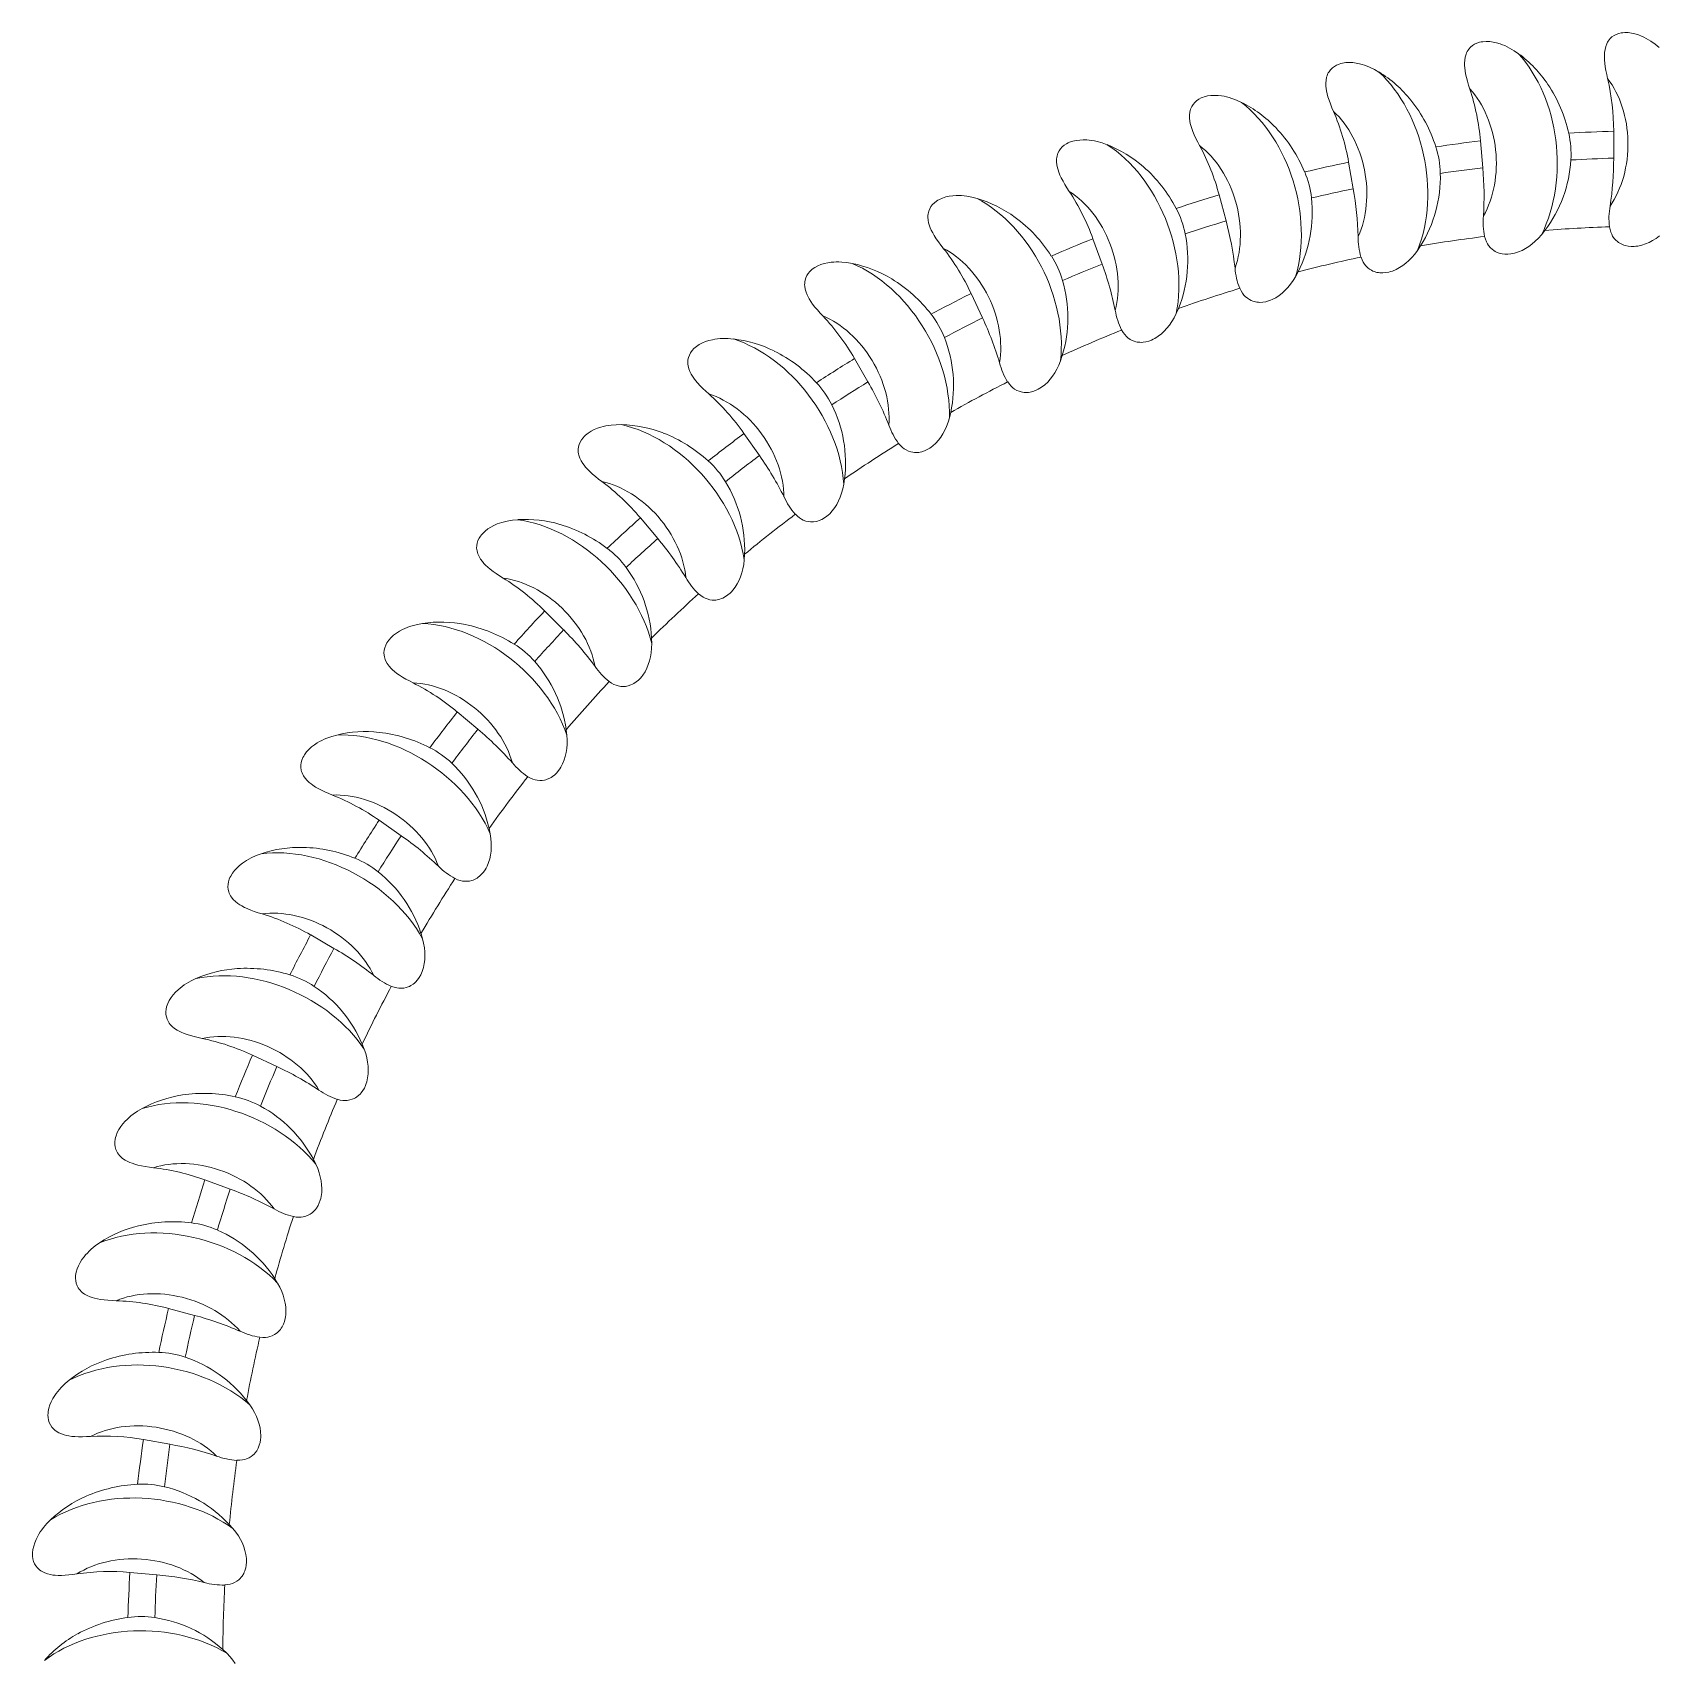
# Model space of a CAD drawing. Extents: x 89 to 596, y -47 to 440.
# Drawn here: x 535.71 to 565.92, y 216.38 to 246.63 of the extents above; entities that cross this region are included whole.
import ezdxf

# ---------------------------------------------------------------- set-up
doc = ezdxf.new("R2010")
doc.units = 0
doc.header["$LTSCALE"] = 7
doc.header["$MEASUREMENT"] = 0
doc.layers.add('8', color=252, linetype='CONTINUOUS', lineweight=15)

msp = doc.modelspace()

# ---------------------------------------------------------------- linework, layer by layer
at = {"layer": '8', "ltscale": 0.012505}
for p, q in [((565.092, 244.8), (565.092, 244.3)), ((555.415, 242.801), (555.587, 242.331)), ((553.151, 241.784), (553.362, 241.331)), ((550.984, 240.574), (551.234, 240.141)), ((548.93, 239.18), (549.217, 238.77)), ((547.006, 237.612), (547.328, 237.229)), ((543.603, 234.005), (543.986, 233.683)), ((537.52, 218.011), (538.018, 217.968))]:
    msp.add_line(p, q, dxfattribs=at)
at = {"layer": '8', "ltscale": 0.012506}
for p, q in [((562.617, 244.62), (562.66, 244.121)), ((560.166, 244.224), (560.253, 243.731)), ((557.76, 243.616), (557.889, 243.133)), ((545.226, 235.883), (545.58, 235.529)), ((542.15, 231.992), (542.56, 231.705)), ((539.797, 227.626), (540.251, 227.415)), ((538.915, 225.307), (539.385, 225.135)), ((538.238, 222.919), (538.721, 222.789))]:
    msp.add_line(p, q, dxfattribs=at)
at = {"layer": '8', "ltscale": 0.002557}
for p, q in [((561.505, 242.671), (561.449, 242.585)), ((554.846, 240.631), (554.814, 240.534)), ((552.773, 239.573), (552.749, 239.474)), ((548.942, 236.937), (548.936, 236.835)), ((547.214, 235.379), (547.216, 235.276)), ((544.196, 231.841), (544.216, 231.74)), ((542.929, 229.888), (542.958, 229.79)), ((541.838, 227.832), (541.875, 227.737)), ((540.212, 223.476), (540.265, 223.388)), ((539.689, 221.208), (539.75, 221.125)), ((539.367, 218.903), (539.434, 218.826)), ((539.246, 216.579), (539.32, 216.508))]:
    msp.add_line(p, q, dxfattribs=at)
at = {"layer": '8', "ltscale": 0.002556}
for p, q in [((563.815, 242.956), (563.751, 242.876)), ((557.004, 241.504), (556.963, 241.41))]:
    msp.add_line(p, q, dxfattribs=at)
at = {"layer": '8', "ltscale": 0.002558}
for p, q in [((559.229, 242.186), (559.18, 242.096)), ((550.8, 238.339), (550.785, 238.237)), ((545.627, 233.675), (545.639, 233.574)), ((540.929, 225.69), (540.975, 225.598))]:
    msp.add_line(p, q, dxfattribs=at)
at = {"layer": '8', "ltscale": 0.012504}
msp.add_line((540.879, 229.861), (541.312, 229.611), dxfattribs=at)
at = {"layer": '8', "ltscale": 0.012507}
msp.add_line((537.772, 220.481), (538.264, 220.394), dxfattribs=at)
at = {"layer": '8'}
for points in [[(565.938, 246.353), (565.863, 246.415), (565.783, 246.472), (565.74, 246.499), (565.696, 246.524), (565.654, 246.546), (565.611, 246.566), (565.551, 246.59), (565.488, 246.609), (565.425, 246.624), (565.361, 246.632), (565.297, 246.633), (565.265, 246.631), (565.234, 246.627), (565.186, 246.616), (565.141, 246.6), (565.098, 246.578), (565.06, 246.551), (565.026, 246.52), (565.008, 246.499), (564.992, 246.476), (564.977, 246.452), (564.964, 246.426), (564.944, 246.375), (564.931, 246.321), (564.923, 246.265), (564.919, 246.223), (564.919, 246.18), (564.921, 246.123), (564.926, 246.065), (564.935, 245.996), (564.947, 245.927), (564.962, 245.852), (564.979, 245.778)], [(563.324, 246.24), (563.243, 246.296), (563.159, 246.345), (563.114, 246.369), (563.068, 246.39), (563.025, 246.408), (562.98, 246.424), (562.917, 246.442), (562.854, 246.456), (562.789, 246.465), (562.725, 246.468), (562.661, 246.464), (562.629, 246.459), (562.599, 246.452), (562.552, 246.437), (562.508, 246.417), (562.468, 246.392), (562.432, 246.361), (562.401, 246.327), (562.385, 246.304), (562.371, 246.28), (562.358, 246.255), (562.348, 246.229), (562.332, 246.175), (562.323, 246.12), (562.32, 246.064), (562.321, 246.022), (562.324, 245.979), (562.331, 245.922), (562.341, 245.865), (562.356, 245.797), (562.374, 245.729), (562.395, 245.656), (562.418, 245.584)], [(560.73, 245.9), (560.645, 245.948), (560.556, 245.99), (560.509, 246.01), (560.462, 246.027), (560.417, 246.041), (560.371, 246.053), (560.307, 246.066), (560.242, 246.074), (560.178, 246.077), (560.113, 246.074), (560.05, 246.065), (560.019, 246.057), (559.989, 246.048), (559.944, 246.029), (559.902, 246.005), (559.864, 245.976), (559.831, 245.943), (559.803, 245.906), (559.789, 245.882), (559.777, 245.857), (559.766, 245.83), (559.758, 245.803), (559.747, 245.749), (559.743, 245.693), (559.745, 245.637), (559.749, 245.595), (559.756, 245.553), (559.768, 245.496), (559.783, 245.44), (559.804, 245.374), (559.827, 245.308), (559.855, 245.237), (559.885, 245.167)], [(558.175, 245.335), (558.086, 245.376), (557.994, 245.41), (557.946, 245.425), (557.897, 245.438), (557.851, 245.448), (557.804, 245.456), (557.74, 245.463), (557.674, 245.466), (557.609, 245.463), (557.545, 245.455), (557.483, 245.44), (557.453, 245.429), (557.424, 245.417), (557.381, 245.395), (557.341, 245.367), (557.306, 245.335), (557.276, 245.299), (557.251, 245.26), (557.239, 245.235), (557.229, 245.209), (557.221, 245.182), (557.215, 245.154), (557.21, 245.099), (557.21, 245.043), (557.217, 244.987), (557.225, 244.946), (557.235, 244.904), (557.252, 244.849), (557.272, 244.795), (557.299, 244.73), (557.328, 244.667), (557.362, 244.599), (557.397, 244.531)], [(555.679, 244.549), (555.587, 244.582), (555.493, 244.608), (555.443, 244.619), (555.394, 244.628), (555.347, 244.634), (555.3, 244.638), (555.234, 244.639), (555.169, 244.636), (555.105, 244.628), (555.042, 244.614), (554.981, 244.593), (554.952, 244.581), (554.924, 244.566), (554.883, 244.54), (554.846, 244.509), (554.813, 244.474), (554.786, 244.435), (554.765, 244.394), (554.756, 244.368), (554.748, 244.341), (554.743, 244.313), (554.739, 244.285), (554.738, 244.23), (554.744, 244.175), (554.755, 244.119), (554.767, 244.079), (554.78, 244.038), (554.802, 243.985), (554.826, 243.932), (554.859, 243.87), (554.893, 243.81), (554.933, 243.745), (554.974, 243.681)], [(553.261, 243.549), (553.167, 243.574), (553.07, 243.592), (553.02, 243.598), (552.97, 243.602), (552.923, 243.604), (552.875, 243.604), (552.81, 243.6), (552.746, 243.592), (552.682, 243.578), (552.621, 243.558), (552.562, 243.532), (552.534, 243.517), (552.507, 243.5), (552.469, 243.47), (552.434, 243.436), (552.405, 243.399), (552.382, 243.358), (552.365, 243.315), (552.357, 243.288), (552.352, 243.261), (552.349, 243.233), (552.348, 243.204), (552.352, 243.149), (552.362, 243.094), (552.378, 243.04), (552.393, 243.001), (552.411, 242.962), (552.437, 242.91), (552.466, 242.86), (552.503, 242.801), (552.543, 242.744), (552.588, 242.683), (552.635, 242.623)], [(565.014, 243.024), (565.024, 242.97), (565.038, 242.924), (565.055, 242.884), (565.073, 242.85), (565.102, 242.808), (565.131, 242.774), (565.161, 242.747), (565.184, 242.73), (565.207, 242.716), (565.254, 242.693), (565.281, 242.682), (565.308, 242.674), (565.363, 242.663), (565.416, 242.658), (565.47, 242.658), (565.506, 242.661), (565.542, 242.666), (565.613, 242.682), (565.686, 242.706), (565.75, 242.733), (565.815, 242.767), (565.879, 242.806), (565.943, 242.852)], [(562.693, 242.843), (562.708, 242.791), (562.727, 242.745), (562.746, 242.707), (562.767, 242.675), (562.8, 242.635), (562.832, 242.605), (562.865, 242.58), (562.889, 242.566), (562.913, 242.553), (562.962, 242.534), (562.99, 242.526), (563.017, 242.52), (563.072, 242.514), (563.126, 242.514), (563.18, 242.519), (563.215, 242.525), (563.25, 242.533), (563.321, 242.555), (563.39, 242.585), (563.452, 242.618), (563.514, 242.657), (563.574, 242.702), (563.634, 242.753), (563.693, 242.811), (563.751, 242.876)], [(550.94, 242.342), (550.844, 242.358), (550.746, 242.368), (550.696, 242.37), (550.645, 242.37), (550.598, 242.368), (550.551, 242.363), (550.486, 242.354), (550.423, 242.339), (550.36, 242.32), (550.301, 242.295), (550.245, 242.264), (550.218, 242.247), (550.193, 242.227), (550.157, 242.194), (550.126, 242.158), (550.1, 242.118), (550.08, 242.075), (550.067, 242.031), (550.062, 242.003), (550.059, 241.976), (550.058, 241.947), (550.06, 241.919), (550.069, 241.864), (550.084, 241.811), (550.105, 241.758), (550.123, 241.72), (550.144, 241.683), (550.174, 241.634), (550.207, 241.586), (550.25, 241.531), (550.294, 241.478), (550.345, 241.42), (550.397, 241.365)], [(560.398, 242.461), (560.417, 242.41), (560.439, 242.366), (560.462, 242.33), (560.486, 242.3), (560.522, 242.263), (560.557, 242.235), (560.591, 242.214), (560.616, 242.201), (560.642, 242.191), (560.692, 242.176), (560.72, 242.171), (560.748, 242.168), (560.804, 242.166), (560.858, 242.171), (560.911, 242.18), (560.945, 242.189), (560.98, 242.2), (561.048, 242.228), (561.114, 242.264), (561.173, 242.302), (561.231, 242.347), (561.288, 242.397), (561.343, 242.453), (561.397, 242.516), (561.449, 242.585)], [(558.144, 241.88), (558.168, 241.831), (558.193, 241.789), (558.22, 241.755), (558.246, 241.727), (558.285, 241.694), (558.322, 241.669), (558.358, 241.651), (558.384, 241.641), (558.41, 241.632), (558.462, 241.622), (558.49, 241.619), (558.519, 241.618), (558.574, 241.622), (558.628, 241.631), (558.679, 241.645), (558.713, 241.657), (558.746, 241.671), (558.812, 241.705), (558.875, 241.746), (558.931, 241.79), (558.984, 241.839), (559.036, 241.894), (559.086, 241.954), (559.134, 242.022), (559.18, 242.096)], [(555.949, 241.105), (555.977, 241.058), (556.007, 241.019), (556.036, 240.987), (556.064, 240.961), (556.106, 240.931), (556.145, 240.91), (556.183, 240.895), (556.21, 240.887), (556.236, 240.881), (556.288, 240.876), (556.317, 240.875), (556.346, 240.877), (556.401, 240.885), (556.453, 240.899), (556.503, 240.917), (556.536, 240.932), (556.568, 240.949), (556.63, 240.989), (556.689, 241.036), (556.741, 241.084), (556.79, 241.137), (556.837, 241.196), (556.882, 241.261), (556.924, 241.332), (556.963, 241.41)], [(548.733, 240.937), (548.635, 240.945), (548.537, 240.946), (548.487, 240.944), (548.436, 240.939), (548.389, 240.933), (548.343, 240.925), (548.279, 240.909), (548.217, 240.89), (548.157, 240.865), (548.1, 240.835), (548.047, 240.799), (548.022, 240.779), (547.999, 240.758), (547.966, 240.722), (547.938, 240.683), (547.916, 240.64), (547.9, 240.596), (547.89, 240.551), (547.887, 240.523), (547.887, 240.495), (547.889, 240.467), (547.893, 240.439), (547.906, 240.385), (547.926, 240.333), (547.951, 240.283), (547.973, 240.247), (547.997, 240.211), (548.032, 240.165), (548.069, 240.121), (548.116, 240.069), (548.165, 240.02), (548.22, 239.967), (548.277, 239.916)], [(553.831, 240.141), (553.863, 240.097), (553.895, 240.061), (553.927, 240.032), (553.958, 240.008), (554.002, 239.982), (554.043, 239.965), (554.081, 239.953), (554.109, 239.947), (554.136, 239.944), (554.188, 239.943), (554.217, 239.945), (554.246, 239.949), (554.299, 239.962), (554.35, 239.98), (554.399, 240.003), (554.43, 240.021), (554.46, 240.04), (554.519, 240.085), (554.574, 240.137), (554.621, 240.189), (554.665, 240.247), (554.707, 240.31), (554.746, 240.378), (554.782, 240.453), (554.814, 240.534)], [(546.656, 239.346), (546.558, 239.345), (546.461, 239.337), (546.41, 239.33), (546.361, 239.321), (546.315, 239.311), (546.269, 239.299), (546.207, 239.278), (546.147, 239.253), (546.089, 239.223), (546.035, 239.188), (545.985, 239.148), (545.962, 239.126), (545.94, 239.103), (545.911, 239.064), (545.886, 239.022), (545.868, 238.979), (545.856, 238.933), (545.85, 238.887), (545.85, 238.859), (545.852, 238.832), (545.857, 238.804), (545.863, 238.776), (545.881, 238.724), (545.905, 238.673), (545.935, 238.626), (545.959, 238.591), (545.986, 238.558), (546.025, 238.515), (546.066, 238.474), (546.117, 238.427), (546.17, 238.382), (546.23, 238.335), (546.291, 238.289)], [(551.804, 238.997), (551.84, 238.956), (551.876, 238.922), (551.91, 238.896), (551.942, 238.876), (551.988, 238.853), (552.031, 238.839), (552.07, 238.831), (552.099, 238.828), (552.126, 238.827), (552.178, 238.83), (552.206, 238.835), (552.234, 238.841), (552.287, 238.859), (552.336, 238.881), (552.382, 238.909), (552.412, 238.929), (552.44, 238.951), (552.494, 239.001), (552.545, 239.057), (552.587, 239.113), (552.627, 239.175), (552.662, 239.241), (552.695, 239.313), (552.724, 239.39), (552.749, 239.474)], [(549.885, 237.68), (549.924, 237.642), (549.963, 237.612), (549.999, 237.589), (550.033, 237.571), (550.081, 237.553), (550.125, 237.543), (550.165, 237.538), (550.193, 237.537), (550.22, 237.539), (550.272, 237.547), (550.3, 237.554), (550.327, 237.563), (550.378, 237.585), (550.425, 237.611), (550.469, 237.643), (550.496, 237.665), (550.523, 237.69), (550.572, 237.744), (550.618, 237.805), (550.655, 237.864), (550.689, 237.929), (550.719, 237.998), (550.745, 238.072), (550.767, 238.152), (550.785, 238.237)], [(544.726, 237.579), (544.629, 237.57), (544.532, 237.553), (544.483, 237.542), (544.434, 237.529), (544.389, 237.515), (544.345, 237.499), (544.285, 237.473), (544.227, 237.442), (544.172, 237.407), (544.121, 237.368), (544.075, 237.324), (544.054, 237.3), (544.034, 237.275), (544.008, 237.233), (543.988, 237.19), (543.973, 237.145), (543.965, 237.098), (543.963, 237.052), (543.966, 237.024), (543.97, 236.997), (543.977, 236.969), (543.986, 236.942), (544.008, 236.892), (544.037, 236.844), (544.07, 236.799), (544.098, 236.767), (544.127, 236.736), (544.17, 236.696), (544.214, 236.659), (544.27, 236.617), (544.326, 236.577), (544.39, 236.535), (544.454, 236.494)], [(548.088, 236.201), (548.13, 236.167), (548.171, 236.14), (548.21, 236.12), (548.245, 236.106), (548.294, 236.092), (548.339, 236.085), (548.379, 236.084), (548.407, 236.086), (548.434, 236.09), (548.485, 236.102), (548.512, 236.111), (548.538, 236.123), (548.587, 236.149), (548.632, 236.18), (548.673, 236.215), (548.698, 236.24), (548.722, 236.267), (548.767, 236.325), (548.807, 236.389), (548.839, 236.452), (548.867, 236.519), (548.891, 236.591), (548.911, 236.667), (548.926, 236.748), (548.936, 236.835)], [(542.957, 235.651), (542.861, 235.633), (542.766, 235.608), (542.718, 235.593), (542.671, 235.576), (542.627, 235.557), (542.584, 235.537), (542.527, 235.506), (542.472, 235.471), (542.42, 235.432), (542.373, 235.388), (542.331, 235.34), (542.312, 235.314), (542.295, 235.287), (542.273, 235.244), (542.256, 235.199), (542.245, 235.152), (542.241, 235.106), (542.244, 235.059), (542.248, 235.032), (542.255, 235.005), (542.264, 234.978), (542.275, 234.952), (542.302, 234.904), (542.335, 234.858), (542.372, 234.816), (542.402, 234.787), (542.435, 234.759), (542.48, 234.723), (542.528, 234.69), (542.587, 234.652), (542.647, 234.617), (542.714, 234.581), (542.781, 234.546)], [(546.427, 234.571), (546.472, 234.541), (546.515, 234.518), (546.555, 234.501), (546.592, 234.49), (546.642, 234.48), (546.686, 234.478), (546.727, 234.48), (546.755, 234.484), (546.781, 234.49), (546.831, 234.507), (546.857, 234.519), (546.882, 234.532), (546.928, 234.563), (546.97, 234.597), (547.008, 234.636), (547.031, 234.663), (547.053, 234.692), (547.092, 234.754), (547.127, 234.821), (547.153, 234.886), (547.175, 234.956), (547.193, 235.029), (547.206, 235.107), (547.214, 235.189), (547.216, 235.276)], [(541.364, 233.576), (541.269, 233.55), (541.177, 233.517), (541.13, 233.497), (541.085, 233.476), (541.043, 233.454), (541.002, 233.43), (540.948, 233.394), (540.896, 233.354), (540.848, 233.311), (540.804, 233.263), (540.766, 233.211), (540.75, 233.184), (540.735, 233.156), (540.717, 233.111), (540.704, 233.064), (540.698, 233.017), (540.698, 232.97), (540.704, 232.924), (540.711, 232.897), (540.72, 232.871), (540.732, 232.845), (540.745, 232.82), (540.776, 232.774), (540.812, 232.732), (540.853, 232.693), (540.886, 232.667), (540.921, 232.642), (540.969, 232.61), (541.019, 232.581), (541.081, 232.549), (541.144, 232.519), (541.214, 232.489), (541.284, 232.46)], [(544.914, 232.802), (544.961, 232.776), (545.006, 232.757), (545.048, 232.744), (545.085, 232.736), (545.136, 232.731), (545.181, 232.732), (545.221, 232.738), (545.248, 232.745), (545.274, 232.753), (545.322, 232.774), (545.347, 232.788), (545.371, 232.803), (545.414, 232.838), (545.453, 232.876), (545.487, 232.917), (545.508, 232.947), (545.527, 232.977), (545.561, 233.042), (545.589, 233.113), (545.61, 233.18), (545.626, 233.251), (545.637, 233.326), (545.643, 233.404), (545.644, 233.487), (545.639, 233.574)], [(543.561, 230.909), (543.61, 230.887), (543.657, 230.872), (543.699, 230.862), (543.737, 230.857), (543.788, 230.857), (543.833, 230.862), (543.872, 230.871), (543.899, 230.88), (543.924, 230.891), (543.97, 230.916), (543.994, 230.932), (544.016, 230.95), (544.056, 230.988), (544.091, 231.029), (544.122, 231.073), (544.14, 231.104), (544.156, 231.136), (544.185, 231.204), (544.207, 231.277), (544.221, 231.346), (544.231, 231.418), (544.235, 231.493), (544.235, 231.572), (544.228, 231.654), (544.216, 231.74)], [(539.957, 231.37), (539.865, 231.335), (539.776, 231.295), (539.731, 231.271), (539.688, 231.246), (539.648, 231.22), (539.609, 231.193), (539.558, 231.153), (539.51, 231.108), (539.466, 231.061), (539.427, 231.009), (539.393, 230.955), (539.379, 230.926), (539.367, 230.897), (539.353, 230.85), (539.344, 230.803), (539.342, 230.755), (539.346, 230.708), (539.357, 230.663), (539.366, 230.637), (539.377, 230.612), (539.391, 230.587), (539.406, 230.563), (539.441, 230.52), (539.481, 230.481), (539.525, 230.446), (539.56, 230.422), (539.597, 230.4), (539.648, 230.373), (539.7, 230.349), (539.765, 230.322), (539.83, 230.298), (539.902, 230.274), (539.975, 230.251)], [(542.378, 228.904), (542.429, 228.887), (542.477, 228.876), (542.52, 228.87), (542.558, 228.869), (542.609, 228.872), (542.653, 228.881), (542.691, 228.894), (542.717, 228.905), (542.741, 228.918), (542.785, 228.947), (542.807, 228.965), (542.828, 228.985), (542.865, 229.026), (542.896, 229.07), (542.923, 229.117), (542.938, 229.15), (542.951, 229.183), (542.974, 229.253), (542.989, 229.327), (542.998, 229.397), (543.001, 229.47), (542.999, 229.545), (542.991, 229.624), (542.978, 229.705), (542.958, 229.79)], [(538.747, 229.049), (538.659, 229.007), (538.574, 228.959), (538.531, 228.932), (538.49, 228.903), (538.453, 228.874), (538.417, 228.843), (538.369, 228.798), (538.325, 228.75), (538.285, 228.699), (538.251, 228.644), (538.223, 228.587), (538.211, 228.557), (538.202, 228.527), (538.191, 228.479), (538.187, 228.431), (538.188, 228.384), (538.197, 228.337), (538.211, 228.293), (538.223, 228.268), (538.236, 228.244), (538.252, 228.22), (538.269, 228.198), (538.308, 228.158), (538.351, 228.123), (538.398, 228.092), (538.435, 228.071), (538.473, 228.053), (538.527, 228.03), (538.581, 228.01), (538.648, 227.989), (538.715, 227.971), (538.789, 227.953), (538.863, 227.937)], [(541.374, 226.805), (541.427, 226.791), (541.475, 226.785), (541.519, 226.783), (541.557, 226.785), (541.607, 226.793), (541.65, 226.806), (541.687, 226.822), (541.712, 226.835), (541.735, 226.85), (541.776, 226.882), (541.797, 226.903), (541.816, 226.924), (541.849, 226.968), (541.876, 227.015), (541.898, 227.064), (541.911, 227.098), (541.921, 227.132), (541.937, 227.204), (541.946, 227.279), (541.949, 227.349), (541.946, 227.422), (541.937, 227.497), (541.923, 227.575), (541.902, 227.655), (541.875, 227.737)], [(537.745, 226.632), (537.661, 226.583), (537.58, 226.528), (537.54, 226.497), (537.501, 226.464), (537.467, 226.432), (537.433, 226.398), (537.39, 226.35), (537.35, 226.298), (537.315, 226.243), (537.286, 226.186), (537.262, 226.126), (537.253, 226.095), (537.247, 226.064), (537.241, 226.016), (537.24, 225.968), (537.246, 225.921), (537.258, 225.875), (537.277, 225.833), (537.29, 225.808), (537.306, 225.785), (537.324, 225.763), (537.343, 225.743), (537.385, 225.706), (537.431, 225.675), (537.48, 225.648), (537.519, 225.631), (537.559, 225.616), (537.614, 225.598), (537.67, 225.583), (537.738, 225.568), (537.806, 225.555), (537.882, 225.544), (537.957, 225.534)], [(540.558, 224.625), (540.611, 224.617), (540.66, 224.614), (540.703, 224.616), (540.741, 224.621), (540.791, 224.634), (540.832, 224.65), (540.868, 224.669), (540.891, 224.685), (540.913, 224.702), (540.951, 224.738), (540.97, 224.76), (540.987, 224.783), (541.016, 224.83), (541.039, 224.879), (541.057, 224.929), (541.066, 224.964), (541.074, 224.999), (541.084, 225.072), (541.086, 225.148), (541.082, 225.218), (541.073, 225.29), (541.058, 225.364), (541.037, 225.44), (541.009, 225.518), (540.975, 225.598)], [(536.957, 224.137), (536.877, 224.081), (536.802, 224.019), (536.765, 223.984), (536.729, 223.948), (536.697, 223.913), (536.667, 223.877), (536.628, 223.825), (536.593, 223.77), (536.563, 223.712), (536.538, 223.652), (536.52, 223.591), (536.514, 223.56), (536.51, 223.528), (536.508, 223.479), (536.512, 223.431), (536.522, 223.385), (536.538, 223.341), (536.56, 223.3), (536.576, 223.277), (536.593, 223.255), (536.613, 223.235), (536.634, 223.216), (536.679, 223.183), (536.728, 223.156), (536.779, 223.134), (536.819, 223.12), (536.86, 223.108), (536.916, 223.095), (536.973, 223.085), (537.043, 223.076), (537.112, 223.07), (537.188, 223.065), (537.264, 223.062)], [(539.934, 222.383), (539.988, 222.379), (540.037, 222.381), (540.08, 222.386), (540.117, 222.395), (540.165, 222.412), (540.205, 222.432), (540.239, 222.454), (540.261, 222.472), (540.281, 222.49), (540.316, 222.529), (540.333, 222.553), (540.348, 222.577), (540.372, 222.627), (540.391, 222.677), (540.405, 222.729), (540.411, 222.765), (540.416, 222.8), (540.419, 222.874), (540.415, 222.95), (540.405, 223.019), (540.389, 223.09), (540.368, 223.163), (540.34, 223.236), (540.306, 223.312), (540.265, 223.388)], [(536.389, 221.583), (536.315, 221.52), (536.245, 221.451), (536.211, 221.414), (536.179, 221.375), (536.15, 221.337), (536.123, 221.299), (536.089, 221.243), (536.059, 221.185), (536.034, 221.125), (536.015, 221.063), (536.002, 221.001), (535.999, 220.969), (535.997, 220.937), (536, 220.889), (536.008, 220.841), (536.022, 220.796), (536.042, 220.753), (536.067, 220.714), (536.085, 220.693), (536.104, 220.673), (536.126, 220.654), (536.148, 220.637), (536.196, 220.609), (536.246, 220.586), (536.3, 220.568), (536.341, 220.558), (536.383, 220.549), (536.44, 220.541), (536.498, 220.536), (536.567, 220.533), (536.637, 220.533), (536.713, 220.535), (536.789, 220.539)], [(539.508, 220.095), (539.562, 220.096), (539.611, 220.102), (539.653, 220.111), (539.689, 220.123), (539.736, 220.144), (539.774, 220.167), (539.806, 220.192), (539.826, 220.212), (539.845, 220.232), (539.876, 220.274), (539.89, 220.299), (539.903, 220.324), (539.924, 220.376), (539.938, 220.428), (539.947, 220.481), (539.95, 220.517), (539.951, 220.553), (539.948, 220.626), (539.938, 220.701), (539.922, 220.77), (539.9, 220.839), (539.872, 220.91), (539.838, 220.981), (539.798, 221.053), (539.75, 221.125)], [(536.047, 218.989), (535.978, 218.92), (535.914, 218.845), (535.884, 218.805), (535.855, 218.764), (535.83, 218.724), (535.806, 218.683), (535.777, 218.624), (535.752, 218.564), (535.733, 218.502), (535.719, 218.439), (535.712, 218.375), (535.711, 218.343), (535.712, 218.312), (535.719, 218.263), (535.731, 218.217), (535.749, 218.173), (535.773, 218.132), (535.801, 218.095), (535.821, 218.076), (535.842, 218.058), (535.865, 218.041), (535.889, 218.026), (535.938, 218.002), (535.991, 217.983), (536.046, 217.97), (536.088, 217.963), (536.13, 217.959), (536.188, 217.956), (536.246, 217.956), (536.315, 217.959), (536.385, 217.965), (536.46, 217.973), (536.536, 217.984)], [(539.283, 217.778), (539.337, 217.784), (539.385, 217.794), (539.426, 217.807), (539.461, 217.822), (539.506, 217.847), (539.542, 217.874), (539.571, 217.901), (539.59, 217.923), (539.606, 217.944), (539.634, 217.989), (539.646, 218.015), (539.657, 218.041), (539.673, 218.094), (539.682, 218.148), (539.687, 218.201), (539.687, 218.237), (539.685, 218.273), (539.675, 218.346), (539.658, 218.42), (539.636, 218.487), (539.609, 218.554), (539.575, 218.622), (539.535, 218.69), (539.488, 218.758), (539.434, 218.826)], [(539.478, 216.317), (539.432, 216.381), (539.38, 216.445), (539.32, 216.508)]]:
    msp.add_lwpolyline(points, dxfattribs=at)
for centre, radius, start, end in [((561.947, 244.381), 2.314, 33.7961, 53.4766), ((559.52, 243.928), 2.314, 38.7961, 58.4766), ((560.833, 244.802), 4.259, 359.9739, 13.2477), ((558.374, 244.25), 4.259, 4.9739, 18.2477), ((561.622, 244.175), 2.699, 12.5982, 33.5943), ((557.142, 243.265), 2.314, 43.7961, 63.4766), ((555.972, 243.486), 4.259, 9.9739, 23.2477), ((559.214, 243.694), 2.699, 17.5982, 38.5943), ((556.857, 243.005), 2.699, 22.5982, 43.5943), ((565.923, 216.361), 28.451, 91.6745, 93.3591), ((554.83, 242.397), 2.314, 48.7961, 68.4766), ((553.646, 242.516), 4.259, 14.9739, 28.2477), ((565.923, 216.361), 28.451, 96.6745, 98.3591), ((560.134, 243.975), 1.737, 1.3832, 17.9352), ((562.563, 244.375), 1.737, 356.3825, 12.9342), ((565.923, 216.361), 28.451, 101.6745, 103.3591), ((561.882, 244.41), 2.419, 323.059, 356.5756), ((565.923, 216.361), 27.951, 91.7044, 93.3358), ((559.043, 244.301), 6.049, 351.5093, 359.9882), ((554.569, 242.114), 2.699, 27.5982, 48.5943), ((557.75, 243.366), 1.737, 6.3824, 22.9341), ((559.452, 243.951), 2.419, 328.059, 1.5756), ((565.923, 216.361), 27.951, 96.7044, 98.3358), ((556.634, 243.595), 6.049, 356.5093, 4.9882), ((551.413, 241.346), 4.259, 19.9739, 33.2477), ((565.923, 216.361), 28.451, 106.6745, 108.3591), ((565.923, 216.361), 27.951, 101.7044, 103.3358), ((554.296, 242.682), 6.049, 1.5093, 9.9882), ((552.603, 241.331), 2.314, 53.7961, 73.4766), ((555.427, 242.55), 1.737, 11.3835, 27.9344), ((557.072, 243.282), 2.419, 333.059, 6.5756), ((566.323, 243.17), 1.319, 169.5776, 186.3557), ((552.368, 241.026), 2.699, 32.5982, 53.5943), ((565.923, 216.361), 27.951, 106.7044, 108.3358), ((552.046, 241.569), 6.049, 6.5093, 14.9882), ((563.985, 243.102), 1.319, 174.5776, 191.3557), ((565.923, 216.361), 26.678, 91.9544, 94.5327), ((565.923, 216.361), 28.451, 111.6745, 113.3591), ((554.76, 242.408), 2.419, 338.059, 11.5756), ((561.662, 242.832), 1.319, 179.5776, 196.3557), ((565.923, 216.361), 26.678, 96.9544, 99.5327), ((549.29, 239.986), 4.259, 24.9739, 38.2477), ((553.185, 241.536), 1.737, 16.3835, 32.9344), ((565.923, 216.361), 26.678, 101.9544, 104.5327), ((550.478, 240.075), 2.314, 58.7961, 78.4766), ((565.923, 216.361), 27.951, 111.7044, 113.3358), ((549.902, 240.263), 6.049, 11.5093, 19.9882), ((559.371, 242.36), 1.319, 184.5776, 201.3557), ((550.27, 239.751), 2.699, 37.5982, 58.5943), ((565.923, 216.361), 28.451, 116.6745, 118.3591), ((552.532, 241.336), 2.419, 343.059, 16.5756), ((565.923, 216.361), 26.678, 106.9544, 109.5327), ((557.13, 241.69), 1.319, 189.5776, 206.3557), ((547.295, 238.447), 4.259, 29.9739, 43.2477), ((551.039, 240.33), 1.737, 21.3835, 37.9344), ((565.923, 216.361), 27.951, 116.7044, 118.3358), ((547.88, 238.776), 6.049, 16.5093, 24.9882), ((548.47, 238.639), 2.314, 63.7961, 83.4766), ((550.406, 240.074), 2.419, 348.0589, 21.5756), ((565.923, 216.361), 26.678, 111.9544, 114.5327), ((548.291, 238.297), 2.699, 42.5982, 63.5943), ((565.923, 216.361), 28.451, 121.6745, 123.3591), ((554.956, 240.827), 1.319, 194.5776, 211.3557), ((549.006, 238.941), 1.737, 26.3835, 42.9344), ((565.923, 216.361), 27.951, 121.7044, 123.3358), ((545.995, 237.118), 6.049, 21.5093, 29.9882), ((565.923, 216.361), 26.678, 116.9544, 119.5327), ((545.441, 236.739), 4.259, 34.9739, 48.2477), ((548.399, 238.631), 2.419, 353.0589, 26.5756), ((546.594, 237.033), 2.314, 68.7961, 88.4766), ((546.446, 236.677), 2.699, 47.5982, 68.5943), ((565.923, 216.361), 28.451, 126.6745, 128.3591), ((552.866, 239.778), 1.319, 199.5776, 216.3557), ((565.923, 216.361), 27.951, 126.7044, 128.3358), ((544.262, 235.302), 6.049, 26.5093, 34.9882), ((565.923, 216.361), 26.678, 121.9544, 124.5327), ((547.103, 237.381), 1.737, 31.3835, 47.9344), ((543.742, 234.876), 4.259, 39.9739, 53.2477), ((546.525, 237.019), 2.419, 358.059, 31.5756), ((550.874, 238.551), 1.319, 204.5776, 221.3557), ((544.866, 235.27), 2.314, 73.7961, 93.4766), ((565.923, 216.361), 28.451, 131.6745, 133.3591), ((565.923, 216.361), 26.678, 126.9544, 129.5327), ((544.75, 234.902), 2.699, 52.5982, 73.5943), ((565.923, 216.361), 27.951, 131.7044, 133.3358), ((542.693, 233.342), 6.049, 31.5093, 39.9882), ((545.342, 235.661), 1.737, 36.3835, 52.9344), ((544.798, 235.249), 2.419, 3.0589, 36.5756), ((542.213, 232.873), 4.259, 44.9739, 58.2477), ((548.998, 237.155), 1.319, 209.5776, 226.3557), ((565.923, 216.361), 26.678, 131.9544, 134.5327), ((565.923, 216.361), 28.451, 136.6745, 138.3591), ((543.298, 233.362), 2.314, 78.7961, 98.4766), ((543.214, 232.986), 2.699, 57.5982, 78.5943), ((565.923, 216.361), 27.951, 136.7044, 138.3358), ((541.302, 231.253), 6.049, 36.5093, 44.9882), ((543.739, 233.794), 1.737, 41.3835, 57.9344), ((543.232, 233.336), 2.419, 8.0589, 41.5756), ((547.25, 235.6), 1.319, 214.5776, 231.3557), ((540.864, 230.743), 4.259, 49.9739, 63.2477), ((565.923, 216.361), 26.678, 136.9544, 139.5327), ((565.923, 216.361), 28.451, 141.6745, 143.3591), ((541.903, 231.326), 2.314, 83.7961, 103.4766), ((541.852, 230.944), 2.699, 62.5982, 83.5943), ((565.923, 216.361), 27.951, 141.7044, 143.3358), ((540.097, 229.05), 6.049, 41.5093, 49.9882), ((542.304, 231.794), 1.737, 46.3835, 62.9344), ((541.839, 231.294), 2.419, 13.0589, 46.5756), ((545.644, 233.9), 1.319, 219.5776, 236.3557), ((565.923, 216.361), 26.678, 141.9544, 144.5327), ((539.706, 228.504), 4.259, 54.9739, 68.2477), ((565.923, 216.361), 28.451, 146.6745, 148.3591), ((540.69, 229.175), 2.314, 88.7961, 108.4766), ((540.672, 228.79), 2.699, 67.5982, 88.5943), ((565.923, 216.361), 27.951, 146.7044, 148.3358), ((539.09, 226.751), 6.049, 46.5093, 54.9882), ((541.049, 229.676), 1.737, 51.3835, 67.9344), ((540.629, 229.138), 2.419, 18.059, 51.5756), ((565.923, 216.361), 26.678, 146.9544, 149.5327), ((544.193, 232.065), 1.319, 224.5776, 241.3557), ((538.747, 226.173), 4.259, 59.9739, 73.2477), ((565.923, 216.361), 28.451, 151.6745, 153.3591), ((565.923, 216.361), 27.951, 151.7044, 153.3358), ((538.286, 224.373), 6.049, 51.5093, 59.9882), ((539.669, 226.927), 2.314, 93.7961, 113.4766), ((539.685, 226.542), 2.699, 72.5982, 93.5943), ((539.983, 227.458), 1.737, 56.3835, 72.9344), ((542.907, 230.112), 1.319, 229.5776, 246.3557), ((539.612, 226.885), 2.419, 23.059, 56.5756), ((565.923, 216.361), 26.678, 151.9544, 154.5327), ((537.996, 223.767), 4.259, 64.9739, 78.2477), ((565.923, 216.361), 28.451, 156.6745, 158.3591), ((565.923, 216.361), 27.951, 156.7044, 158.3358), ((537.693, 221.933), 6.049, 56.5093, 64.9882), ((541.796, 228.053), 1.319, 234.5776, 251.3557), ((538.848, 224.599), 2.314, 98.7961, 118.4766), ((538.898, 224.217), 2.699, 77.5982, 98.5943), ((539.114, 225.155), 1.737, 61.3835, 77.9344), ((538.795, 224.552), 2.419, 28.059, 61.5756), ((565.923, 216.361), 26.678, 156.9544, 159.5327), ((537.456, 221.305), 4.259, 69.9739, 83.2477), ((565.923, 216.361), 28.451, 161.6745, 163.3591), ((565.923, 216.361), 27.951, 161.7044, 163.3358), ((537.315, 219.452), 6.049, 61.5093, 69.9882), ((538.316, 221.831), 2.699, 82.5982, 103.5943), ((540.868, 225.906), 1.319, 239.5776, 256.3557), ((565.923, 216.361), 26.678, 161.9544, 164.5327), ((538.233, 222.208), 2.314, 103.7961, 123.4766), ((538.45, 222.785), 1.737, 66.3835, 82.9344), ((538.184, 222.156), 2.419, 33.059, 66.5756), ((537.134, 218.805), 4.259, 74.9739, 88.2477), ((565.923, 216.361), 28.451, 166.6745, 168.3591), ((565.923, 216.361), 27.951, 166.7044, 168.3358), ((537.154, 216.947), 6.049, 66.5093, 74.9882), ((540.132, 223.686), 1.319, 244.5776, 261.3557), ((537.944, 219.404), 2.699, 87.5982, 108.5943), ((537.995, 220.366), 1.737, 71.3827, 87.9359), ((565.923, 216.361), 26.678, 166.9544, 169.5327), ((537.829, 219.772), 2.314, 108.7961, 128.4766), ((537.784, 219.716), 2.419, 38.059, 71.5756), ((537.03, 216.287), 4.259, 79.9739, 93.2477), ((565.923, 216.361), 28.451, 171.6745, 173.3591), ((565.923, 216.361), 27.951, 171.7044, 173.3358), ((537.213, 214.437), 6.049, 71.5093, 79.9882), ((539.592, 221.41), 1.319, 249.5776, 266.3557), ((565.923, 216.361), 26.678, 171.9544, 174.5327), ((537.639, 217.311), 2.314, 113.7961, 133.4766), ((537.785, 216.954), 2.699, 92.5982, 113.5943), ((537.752, 217.916), 1.737, 76.3835, 92.9346), ((537.599, 217.251), 2.419, 43.059, 76.5756), ((537.147, 213.769), 4.259, 84.9739, 98.2477), ((565.923, 216.361), 28.451, 176.6745, 178.3591), ((565.923, 216.361), 27.951, 176.7044, 178.3358), ((537.49, 211.942), 6.049, 76.5093, 84.9882), ((539.252, 219.096), 1.319, 254.5776, 271.3557), ((565.923, 216.361), 26.678, 176.9544, 179.5327), ((537.841, 214.5), 2.699, 97.5982, 118.5943), ((537.723, 215.455), 1.737, 81.3822, 97.9345), ((537.629, 214.779), 2.419, 48.059, 81.5756), ((537.663, 214.842), 2.314, 118.7961, 138.4766)]:
    msp.add_arc(centre, radius, start, end, dxfattribs=at)
at = {"layer": '8', "extrusion": (0, 0, -1)}
for centre, major_axis, start_param, end_param in [((562.303, 244.352), (-0.214, 2.441), 0.750281, 2.280722), ((559.878, 243.93), (-0.425, 2.413), 0.750281, 2.280722), ((564.191, 244.561), (0, 1.65), 0.741103, 2.344289), ((561.74, 244.303), (-0.144, 1.644), 0.741103, 2.344289), ((557.498, 243.298), (-0.634, 2.367), 0.750281, 2.280722), ((559.321, 243.832), (-0.286, 1.625), 0.741103, 2.344289), ((555.182, 242.461), (-0.838, 2.302), 0.750281, 2.280722), ((556.951, 243.152), (-0.427, 1.594), 0.741103, 2.344289), ((554.651, 242.268), (-0.564, 1.551), 0.741103, 2.344289), ((552.948, 241.426), (-1.035, 2.22), 0.750281, 2.280722), ((552.436, 241.187), (-0.697, 1.495), 0.741103, 2.344289), ((550.813, 240.2), (-1.225, 2.122), 0.750281, 2.280722), ((550.323, 239.917), (-0.825, 1.429), 0.741103, 2.344289), ((548.793, 238.792), (-1.405, 2.007), 0.750281, 2.280722), ((548.329, 238.467), (-0.946, 1.352), 0.741103, 2.344289), ((546.903, 237.213), (-1.575, 1.877), 0.750281, 2.280722), ((546.47, 236.85), (-1.061, 1.264), 0.741103, 2.344289), ((545.158, 235.476), (-1.732, 1.732), 0.750281, 2.280722), ((544.758, 235.076), (-1.167, 1.167), 0.741103, 2.344289), ((543.571, 233.594), (-1.877, 1.575), 0.750281, 2.280722), ((543.207, 233.16), (-1.264, 1.061), 0.741103, 2.344289), ((542.154, 231.58), (-2.007, 1.405), 0.750281, 2.280722), ((541.83, 231.117), (-1.352, 0.946), 0.741103, 2.344289), ((540.918, 229.451), (-2.122, 1.225), 0.750281, 2.280722), ((540.635, 228.961), (-1.429, 0.825), 0.741103, 2.344289), ((539.873, 227.221), (-2.22, 1.035), 0.750281, 2.280722), ((539.633, 226.709), (-1.495, 0.697), 0.741103, 2.344289), ((539.025, 224.91), (-2.302, 0.838), 0.750281, 2.280722), ((538.832, 224.378), (-1.55, 0.564), 0.741103, 2.344289), ((538.382, 222.533), (-2.367, 0.634), 0.750281, 2.280722), ((538.236, 221.986), (-1.594, 0.427), 0.741103, 2.344289), ((537.949, 220.109), (-2.413, 0.425), 0.750281, 2.280722), ((537.851, 219.552), (-1.625, 0.287), 0.741103, 2.344289), ((537.729, 217.656), (-2.441, 0.214), 0.750281, 2.280722), ((537.68, 217.093), (-1.644, 0.144), 0.741103, 2.344289), ((537.723, 215.194), (-2.45, 0), 0.750281, 2.280722)]:
    msp.add_ellipse(centre, major_axis=major_axis, ratio=0.707107, start_param=start_param, end_param=end_param, dxfattribs=at)

doc.saveas('drawing.dxf')
